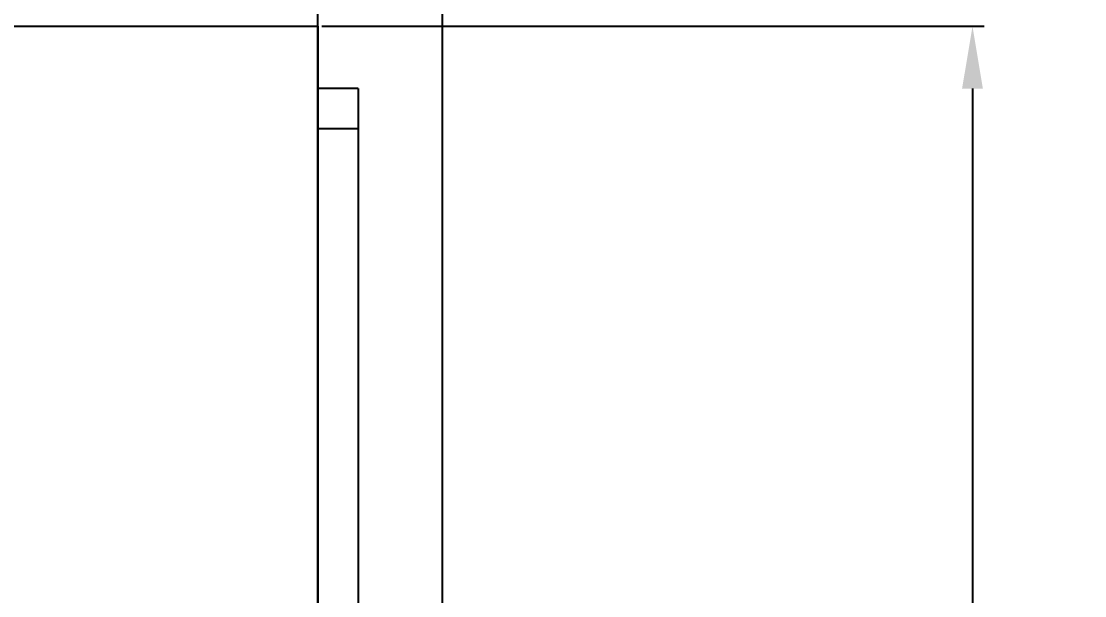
# Model space of a CAD drawing. Extents: x 0 to 288, y 0 to 192.
# Drawn here: x 66.74 to 83.8, y 102.31 to 111.52 of the extents above; entities that cross this region are included whole.
import ezdxf

# ---------------------------------------------------------------- set-up
doc = ezdxf.new("R2010")
doc.units = 0
doc.header["$MEASUREMENT"] = 0
doc.layers.get('0').update_dxf_attribs({"linetype": 'CONTINUOUS'})
doc.layers.get('DEFPOINTS').update_dxf_attribs({"linetype": 'CONTINUOUS'})
doc.layers.add('PANEL', color=9, linetype='CONTINUOUS')
doc.styles.add('ROMANS', font='ROMANS.shx')
doc.dimstyles.get("Standard").update_dxf_attribs({"dimscale": 0, "dimtxt": 0.125, "dimasz": 0.1875, "dimexe": 0.187, "dimexo": 0.0625, "dimgap": 0.09, "dimtad": 0, "dimtih": 1, "dimtoh": 1, "dimlfac": 4, "dimzin": 0, "dimdsep": 46, "dimtxsty": 'ROMANS', "dimcen": 0, "dimclrd": 256, "dimclre": 256, "dimadec": 0, "dimazin": 0, "dimtfac": 1, "dimtofl": 0, "dimtmove": 0, "dimatfit": 3, "dimfxl": 0, "dimtolj": 1, "dimtzin": 0, "dimarcsym": 0})

# ---------------------------------------------------------------- blocks, each defined once
blk = doc.blocks.new('*D16')
at = {"layer": 'DEFPOINTS', "color": 0, "linetype": 'Continuous'}
for p in [(71.503, 111.442), (82, 111.442), (71.503, 55.442)]:
    blk.add_point(p, dxfattribs=at)
at = {"layer": 'PANEL', "linetype": 'Continuous', "lineweight": -2}
for p, q in [((71.565, 111.442), (82.187, 111.442)), ((82, 110.442), (82, 84.032)), ((82, 56.442), (82, 82.852)), ((71.565, 55.442), (82.187, 55.442))]:
    blk.add_line(p, q, dxfattribs=at)
at = {"layer": 'PANEL', "linetype": 'Continuous'}
for points in [[(81.833, 110.442), (82.167, 110.442), (82, 111.442)], [(81.833, 56.442), (82.167, 56.442), (82, 55.442)]]:
    blk.add_solid(points, dxfattribs=at)
at = {"layer": 'PANEL', "color": 0, "linetype": 'Continuous', "insert": (82, 83.442), "char_height": 1, "attachment_point": 5, "style": 'ROMANS'}
blk.add_mtext('\\A1;56.00', dxfattribs=at)
blk = doc.blocks.new('*D17')
at = {"layer": 'DEFPOINTS', "color": 0, "linetype": 'Continuous'}
for p in [(71.502, 117), (49.502, 71), (71.502, 71)]:
    blk.add_point(p, dxfattribs=at)
at = {"layer": 'PANEL', "linetype": 'Continuous', "lineweight": -2}
for p, q in [((49.502, 71.062), (49.502, 117.187)), ((71.502, 71.062), (71.502, 117.187)), ((50.502, 117), (58.412, 117)), ((70.502, 117), (62.593, 117))]:
    blk.add_line(p, q, dxfattribs=at)
at = {"layer": 'PANEL', "linetype": 'Continuous'}
for points in [[(50.502, 117.167), (50.502, 116.833), (49.502, 117)], [(70.502, 117.167), (70.502, 116.833), (71.502, 117)]]:
    blk.add_solid(points, dxfattribs=at)
at = {"layer": 'PANEL', "color": 0, "linetype": 'Continuous', "insert": (60.502, 117), "char_height": 1, "attachment_point": 5, "style": 'ROMANS'}
blk.add_mtext('\\A1;22.00', dxfattribs=at)

msp = doc.modelspace()

# ---------------------------------------------------------------- linework, layer by layer
at = {"color": 7, "linetype": 'Continuous'}
for p, q in [((73.5, 53.442), (73.5, 113.442)), ((72.145, 109.797), (71.502, 109.797))]:
    msp.add_line(p, q, dxfattribs=at)
at = {"color": 3, "linetype": 'Continuous'}
for p, q in [((27.503, 111.442), (71.502, 111.442)), ((71.502, 111.442), (71.502, 55.442)), ((72.145, 110.442), (71.502, 110.442))]:
    msp.add_line(p, q, dxfattribs=at)
msp.add_line((72.145, 110.442), (72.145, 56.442))

# ---------------------------------------------------------------- dimensions: what is measured, and where the dimension line sits
at = {"layer": 'PANEL', "linetype": 'Continuous'}
dim = msp.add_linear_dim(base=(71.502, 117), p1=(49.502, 71), p2=(71.502, 71), dimstyle='Standard', override={"dimscale": 1, "dimtxt": 1, "dimasz": 1, "dimlfac": 1}, dxfattribs=at)
dim.commit()
dim.dimension.update_dxf_attribs({"geometry": '*D17', "text_midpoint": (60.502, 117), "dimtype": 160})
dim = msp.add_linear_dim(base=(82, 111.442), p1=(71.502, 55.442), p2=(71.502, 111.442), angle=270, dimstyle='Standard', override={"dimscale": 1, "dimtxt": 1, "dimasz": 1, "dimlfac": 1}, dxfattribs=at)
dim.commit()
dim.dimension.update_dxf_attribs({"geometry": '*D16', "text_midpoint": (82, 83.442)})

doc.saveas('drawing.dxf')
